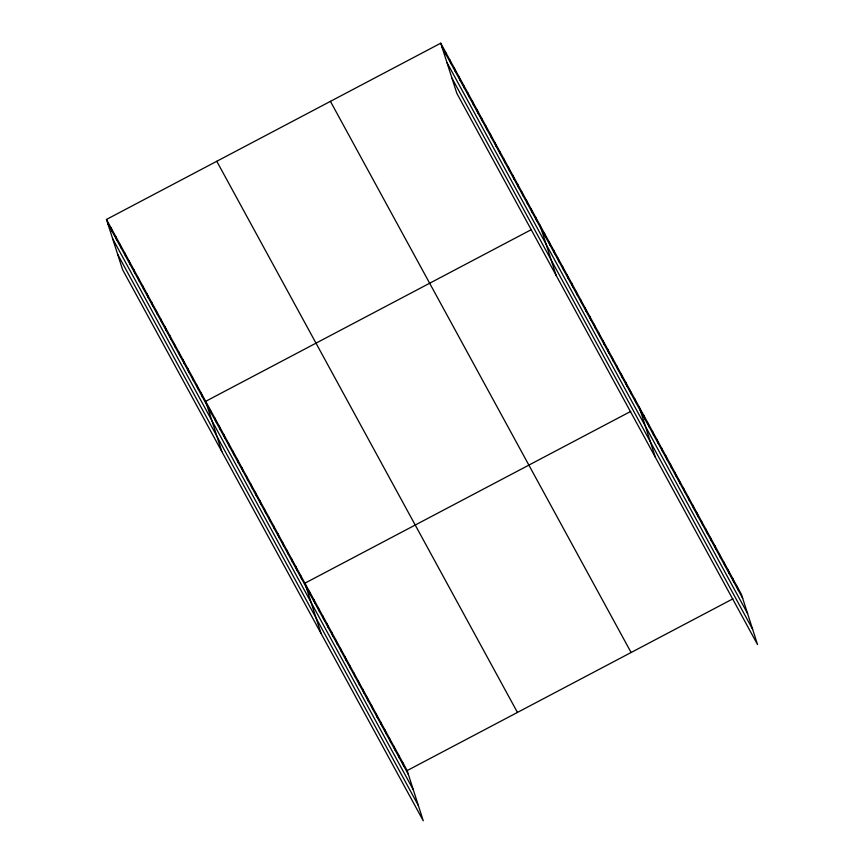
<?xml version="1.0" encoding="UTF-8"?>
<svg xmlns="http://www.w3.org/2000/svg" width="864" height="864" viewBox="0 0 864 864"><rect width="100%" height="100%" fill="white"/><g stroke="black" fill="none" stroke-linecap="round" stroke-linejoin="round"><path stroke-width="1.3" d="M106.466 219.445L407.138 770.591L423.263 820.8L122.591 269.665L106.466 219.445L440.737 43.2L741.409 594.335L757.534 644.555L456.862 93.409L440.737 43.2M531.479 229.554L205.686 401.328L221.81 451.537M630.698 411.426L304.906 583.2L321.03 633.409M407.138 770.591L732.931 598.817M442.001 47.142L742.684 598.277M446.904 62.413L747.587 613.548M451.958 78.138L752.63 629.284M330.426 101.358L631.109 652.504M216.778 161.287L517.45 712.422M107.73 223.387L408.402 774.522M112.633 238.658L413.305 789.793M117.688 254.394L418.36 805.529M736.97 586.192L738.234 590.134M732.521 578.048L733.784 581.98M728.082 569.894L729.346 573.836M723.632 561.751L724.896 565.693M719.194 553.608L720.457 557.539M714.744 545.454L716.008 549.396M710.305 537.311L711.569 541.253M705.856 529.157L707.119 533.099M701.417 521.014L702.68 524.956M696.967 512.87L698.231 516.802M692.518 504.716L693.792 508.658M688.079 496.573L689.342 500.515M683.629 488.43L684.893 492.361M679.19 480.276L680.454 484.218M674.741 472.133L676.004 476.075M670.302 463.979L671.566 467.921M665.852 455.836L667.116 459.778M661.414 447.692L662.677 451.624M656.964 439.538L658.228 443.48M652.514 431.395L653.789 435.337M648.076 423.252L649.339 427.183M643.626 415.098L644.89 419.04M639.187 406.955L655.312 457.164M634.673 398.682L635.936 402.624M630.169 390.42L631.433 394.362M625.655 382.147L626.918 386.089M621.14 373.885L622.404 377.827M616.637 365.612L617.9 369.554M612.122 357.35L613.386 361.292M607.619 349.078L608.882 353.02M603.104 340.816L604.368 344.758M598.59 332.554L599.854 336.485M594.086 324.281L595.35 328.223M589.572 316.019L590.836 319.95M585.068 307.746L586.332 311.688M580.554 299.484L581.818 303.415M576.04 291.211L577.303 295.153M571.536 282.949L572.8 286.88M567.022 274.676L568.285 278.618M562.518 266.414L563.782 270.346M558.004 258.142L559.267 262.084M553.489 249.88L554.753 253.822M548.986 241.607L550.249 245.549M544.471 233.345L545.735 237.287M539.968 225.072L556.081 275.292M535.453 216.81L536.717 220.752M530.939 208.537L532.202 212.479M526.435 200.275L527.699 204.217M521.921 192.013L523.184 195.944M517.406 183.74L518.681 187.682M512.903 175.478L514.166 179.41M508.388 167.206L509.652 171.148M503.885 158.944L505.148 162.875M499.37 150.671L500.634 154.613M494.856 142.409L496.13 146.34M490.352 134.136L491.616 138.078M485.838 125.874L487.102 129.805M481.334 117.601L482.598 121.543M476.82 109.339L478.084 113.27M472.306 101.066L473.58 105.008M467.802 92.804L469.066 96.746M463.288 84.532L464.551 88.474M458.784 76.27L460.048 80.212M454.27 67.997L455.533 71.939M449.755 59.735L451.03 63.677M445.252 51.462L446.515 55.404M402.7 762.437L403.963 766.379M398.25 754.294L399.514 758.236M393.8 746.15L395.064 750.082M389.362 737.996L390.625 741.938M384.912 729.853L386.176 733.784M380.473 721.699L381.737 725.641M376.024 713.556L377.287 717.498M371.585 705.413L372.848 709.344M367.135 697.259L368.399 701.201M362.696 689.116L363.96 693.058M358.247 680.972L359.51 684.904M353.797 672.818L355.072 676.76M349.358 664.675L350.622 668.606M344.909 656.521L346.172 660.463M340.47 648.378L341.734 652.32M336.02 640.235L337.284 644.166M331.582 632.081L332.845 636.023M327.132 623.938L328.396 627.88M322.693 615.784L323.957 619.726M318.244 607.64L319.507 611.582M313.794 599.497L315.068 603.428M309.355 591.343L310.619 595.285M300.402 574.927L301.666 578.869M295.888 566.665L297.151 570.607M291.384 558.403L292.648 562.334M286.87 550.13L288.133 554.072M282.355 541.868L283.619 545.8M277.852 533.596L279.115 537.538M273.337 525.334L274.601 529.265M268.834 517.061L270.097 521.003M264.319 508.799L265.583 512.73M259.805 500.526L261.068 504.468M255.301 492.264L256.565 496.195M250.787 483.991L252.05 487.933M246.283 475.729L247.547 479.671M241.769 467.456L243.032 471.398M237.254 459.194L238.518 463.136M232.751 450.922L234.014 454.864M228.236 442.66L229.5 446.602M223.722 434.387L224.996 438.329M219.218 426.125L220.482 430.067M214.704 417.863L215.968 421.794M210.2 409.59L211.464 413.532M201.172 393.055L202.446 396.997M196.668 384.793L197.932 388.724M192.154 376.52L193.417 380.462M187.65 368.258L188.914 372.19M183.136 359.986L184.399 363.928M178.621 351.724L179.896 355.655M174.118 343.451L175.381 347.393M169.603 335.189L170.867 339.131M165.1 326.916L166.363 330.858M160.585 318.654L161.849 322.596M156.071 310.381L157.345 314.323M151.567 302.119L152.831 306.061M147.053 293.846L148.316 297.788M142.549 285.584L143.813 289.526M138.035 277.312L139.298 281.254M133.52 269.05L134.784 272.992M129.017 260.788L130.28 264.719M124.502 252.515L125.766 256.457M119.999 244.253L121.262 248.184M115.484 235.98L116.748 239.922M110.97 227.718L112.234 231.649"/></g></svg>
